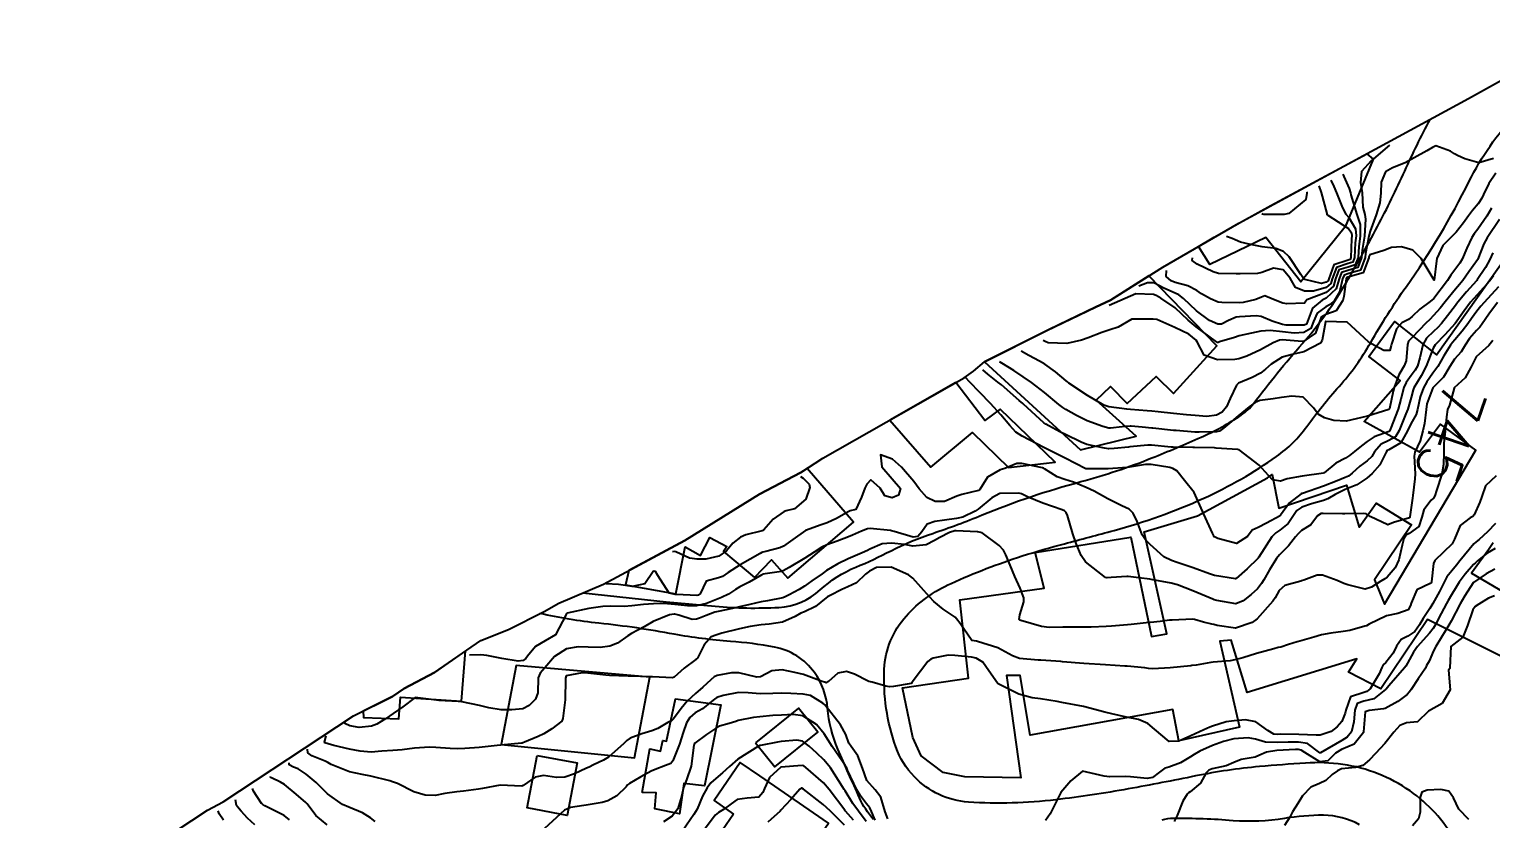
# Model space of a CAD drawing. Header units: metres. Extents: x 318500 to 325275, y 7408834 to 7428799.
# Drawn here: x 322378.4 to 322513.9, y 7418289 to 7418362.3 of the extents above; entities that cross this region are included whole.
import ezdxf
from ezdxf.enums import TextEntityAlignment as Align

# ---------------------------------------------------------------- set-up
doc = ezdxf.new("R2010")
doc.units = ezdxf.units.M
doc.header["$MEASUREMENT"] = 0
for name, color, linetype in [('Area', 45, 'Continuous'), ('Cotas', 45, 'Continuous'), ('Curvas de Nivel 1m', 11, 'Continuous'), ('Curvas de Nivel 5m', 15, 'Continuous'), ('Edificações', 30, 'Continuous'), ('Vias Primárias', 230, 'Continuous')]:
    doc.layers.add(name, color=color, linetype=linetype)
doc.styles.add('Style-STANDARD', font='STANDARD.shx')

msp = doc.modelspace()

# ---------------------------------------------------------------- linework, layer by layer
at = {"layer": 'Area'}
msp.add_lwpolyline([(322386.09, 7418283.96), (322394.89, 7418289.79), (322396.36, 7418290.56), (322408.46, 7418298.53), (322412.05, 7418300.33), (322413.15, 7418301.06), (322415.97, 7418302.56), (322420.25, 7418305.53), (322422.84, 7418306.53), (322426.13, 7418308.23), (322427.5, 7418308.99), (322431.64, 7418310.76), (322439.18, 7418314.8), (322446.12, 7418319.1), (322449.94, 7418321.12), (322451.98, 7418322.44), (322465.1, 7418329.91), (322465.97, 7418330.52), (322466.97, 7418331.38), (322472.76, 7418334.3), (322477.27, 7418336.46), (322478.66, 7418337.12), (322483.52, 7418340.18), (322490.57, 7418344.27), (322511.87, 7418355.82), (322515.77, 7418358)], dxfattribs=at)
at = {"layer": 'Curvas de Nivel 1m', "flags": 128}
for points, elevation in [([(322514.21, 7418350.26), (322512.84, 7418349.86), (322511.55, 7418350.22), (322510.85, 7418350.53), (322510.6, 7418350.69), (322510.22, 7418350.95), (322508.86, 7418351.43), (322508.54, 7418351.29), (322508.03, 7418350.98), (322506.84, 7418350.33), (322506, 7418349.85), (322504.83, 7418349.39), (322504.19, 7418349.03), (322503.77, 7418348.08), (322503.76, 7418347.04), (322503.66, 7418346.16), (322503.31, 7418345.04), (322502.75, 7418343.53), (322502.65, 7418343.05), (322502.34, 7418341.44), (322502.3, 7418341.06), (322501.86, 7418339.91), (322500.7, 7418339.55), (322500.34, 7418339.44), (322500.21, 7418339.08), (322499.92, 7418337.84), (322499.45, 7418337.09), (322499.05, 7418336.7), (322498.66, 7418336.5), (322497.84, 7418335.92), (322497.52, 7418335.12), (322497.27, 7418334.48), (322496.62, 7418334.1), (322495.72, 7418334.05), (322494.63, 7418334.17), (322493.48, 7418334.31), (322492.63, 7418334.23), (322491.76, 7418334.05), (322490.62, 7418333.8), (322490.17, 7418333.66), (322488.8, 7418333.23), (322488.65, 7418333.19), (322488.61, 7418333.18), (322488.57, 7418333.19), (322488.52, 7418333.23), (322486.63, 7418334.63), (322485.89, 7418335.27), (322484.66, 7418336.39), (322483.34, 7418337.3), (322482.9, 7418337.54), (322482.67, 7418337.64), (322481.02, 7418337.69), (322478.56, 7418336.63)], 753), ([(322504.55, 7418351.49), (322502.84, 7418350.05), (322501.97, 7418349.06), (322501.85, 7418348.03), (322502.03, 7418347.06), (322502.09, 7418345.75), (322502.26, 7418345.06), (322502.33, 7418344.62), (322502.23, 7418343.06), (322502.03, 7418341.76), (322501.97, 7418341.06), (322501.62, 7418340.15), (322500.7, 7418339.87), (322500.11, 7418339.68), (322499.88, 7418339.09), (322499.62, 7418338.15), (322498.67, 7418337.29), (322498.3, 7418337.11), (322497.41, 7418336.36), (322496.95, 7418335.13), (322496.86, 7418334.9), (322496.63, 7418334.79), (322494.98, 7418334.8), (322494.64, 7418334.85), (322493.68, 7418335.16), (322492.65, 7418335.6), (322492.18, 7418335.65), (322490.65, 7418335.58), (322490.32, 7418335.54), (322489.62, 7418335.22), (322488.96, 7418334.9), (322488.63, 7418334.89), (322487.87, 7418335.24), (322486.65, 7418336.13), (322485.44, 7418337.28), (322485.01, 7418337.62), (322484.67, 7418337.76), (322483.61, 7418338.23), (322482.68, 7418338.71), (322482.09, 7418338.73), (322481.29, 7418338.41)], 754), ([(322514.42, 7418348.9), (322513.78, 7418347.95), (322513.27, 7418346.91), (322513.12, 7418346.59), (322512.79, 7418346.05), (322512.27, 7418345.43), (322511.89, 7418344.93), (322511.41, 7418344.28), (322510.75, 7418343.41), (322510.29, 7418342.95), (322509.51, 7418342.19), (322508.96, 7418340.97), (322508.91, 7418340.77), (322508.69, 7418338.97), (322507.48, 7418340.99), (322506.73, 7418341.74), (322505.68, 7418342.07), (322504.73, 7418342), (322504.03, 7418341.73), (322502.72, 7418341.32), (322502.65, 7418341.12), (322502.64, 7418341.05), (322502.1, 7418339.66), (322500.69, 7418339.24), (322500.57, 7418339.2), (322500.53, 7418339.08), (322500.31, 7418337.44), (322500.22, 7418337.08), (322499.61, 7418336.13), (322498.65, 7418335.77), (322498.23, 7418335.52), (322498.07, 7418335.11), (322497.69, 7418334.05), (322496.61, 7418333.31), (322496.46, 7418333.29), (322494.61, 7418333.42), (322494.36, 7418333.41), (322493.75, 7418333.16), (322492.6, 7418332.51), (322491.33, 7418331.93), (322490.59, 7418331.68), (322490.2, 7418331.61), (322488.59, 7418331.59), (322487.35, 7418332), (322486.72, 7418333.26), (322486.61, 7418333.41), (322485.94, 7418333.95), (322484.63, 7418334.58), (322482.98, 7418335.31), (322482.64, 7418335.36), (322480.64, 7418335.34), (322479.38, 7418334.61), (322478.62, 7418334.37), (322477.87, 7418334.12), (322476.61, 7418333.62), (322475.99, 7418333.4), (322474.61, 7418333.1), (322472.9, 7418333.15), (322472.61, 7418333.27), (322472.48, 7418333.33), (322472.42, 7418333.36)], 752), ([(322499.12, 7418348.25), (322499.39, 7418347.67), (322499.64, 7418347.09), (322500.2, 7418345.67), (322500.5, 7418345.08), (322500.77, 7418344.77), (322501.41, 7418343.72), (322501.45, 7418343.07), (322501.38, 7418342.44), (322501.31, 7418341.07), (322501.15, 7418340.64), (322500.71, 7418340.51), (322499.64, 7418340.16), (322499.24, 7418339.09), (322499.12, 7418338.66), (322498.68, 7418338.29), (322497.52, 7418337.96), (322496.68, 7418337.94), (322495.84, 7418338.3), (322495.33, 7418339.14), (322494.7, 7418339.92), (322493.78, 7418340.09), (322492.7, 7418339.68), (322492.31, 7418339.58), (322490.7, 7418339.56), (322490.34, 7418339.57), (322488.7, 7418339.6), (322488.21, 7418339.73), (322486.71, 7418340.45), (322486.24, 7418340.79), (322486.29, 7418341.05)], 756), ([(322497.99, 7418347.71), (322498.22, 7418347.11), (322498.73, 7418345.15), (322498.73, 7418345.1), (322498.74, 7418345.07), (322498.77, 7418345.06), (322498.85, 7418345.01), (322500.76, 7418343.77), (322501.04, 7418343.36), (322501.06, 7418343.08), (322501.03, 7418342.79), (322500.98, 7418341.08), (322500.91, 7418340.89), (322500.72, 7418340.82), (322499.4, 7418340.4), (322498.92, 7418339.1), (322498.87, 7418338.92), (322498.69, 7418338.77), (322498.25, 7418338.67), (322496.69, 7418339.02), (322496.62, 7418339.06), (322496.57, 7418339.13), (322496.34, 7418339.49), (322495.24, 7418341.15), (322494.73, 7418341.64), (322494, 7418341.9), (322492.73, 7418342.05), (322491.66, 7418342.28), (322490.74, 7418342.49), (322490.23, 7418342.71), (322489.97, 7418342.83), (322489.42, 7418343.01)], 757), ([(322496.87, 7418347.16), (322496.88, 7418347.13), (322496.89, 7418347.04), (322496.79, 7418346.46), (322495.21, 7418345.15), (322494.77, 7418345.06), (322492.89, 7418345.06), (322492.77, 7418345.1), (322492.72, 7418345.13), (322492.7, 7418345.14)], 758), ([(322514.02, 7418345.66), (322513.6, 7418344.91), (322512.76, 7418343.7), (322512.41, 7418343.27), (322512.19, 7418342.93), (322511.74, 7418341.93), (322511.29, 7418340.93), (322511.09, 7418340.56), (322510.71, 7418340.05), (322510.23, 7418339.42), (322509.94, 7418338.95), (322508.67, 7418337.27), (322508.32, 7418336.98), (322507.37, 7418336.28), (322506.65, 7418335.59), (322506.32, 7418335.33), (322505.7, 7418335.01), (322505.19, 7418334.46), (322504.73, 7418333.02), (322504.72, 7418332.91), (322504.6, 7418332.43), (322504.02, 7418332.44), (322502.88, 7418333.05), (322502.61, 7418333.23), (322500.64, 7418335.07), (322498.64, 7418335.13), (322498.62, 7418335.12), (322498.62, 7418335.1), (322498.32, 7418333.4), (322498.14, 7418333.11), (322496.6, 7418332.31), (322495.65, 7418332.09), (322494.6, 7418331.82), (322493.57, 7418331.17), (322493.05, 7418330.7), (322492.58, 7418330.35), (322491.82, 7418329.94), (322490.56, 7418329.41), (322490.44, 7418329.33), (322490.36, 7418329.21), (322489.78, 7418327.98), (322489.44, 7418327.22), (322489.04, 7418326.71), (322488.52, 7418326.43), (322487.61, 7418326.33), (322486.52, 7418326.4), (322485.72, 7418326.47), (322484.52, 7418326.6), (322483.08, 7418326.75), (322482.52, 7418326.81), (322482.06, 7418326.85), (322480.53, 7418326.98), (322480.18, 7418327), (322478.53, 7418327.21), (322478.04, 7418327.37), (322476.54, 7418328.25), (322474.81, 7418329.42), (322474.67, 7418329.53), (322474.56, 7418329.62), (322473.58, 7418330.45), (322472.58, 7418331.18), (322472.1, 7418331.45), (322471.09, 7418331.97), (322470.37, 7418332.37)], 751), ([(322514.13, 7418341.5), (322513.85, 7418340.9), (322513.46, 7418340.16), (322512.69, 7418338.99), (322512.66, 7418338.95), (322512.64, 7418338.92), (322511.71, 7418337.9), (322510.9, 7418336.94), (322510.8, 7418336.81), (322510.67, 7418336.62), (322509.95, 7418335.65), (322509.39, 7418334.96), (322509.03, 7418334.57), (322508.63, 7418334.19), (322508, 7418333.6), (322507.64, 7418332.98), (322507.36, 7418331.75), (322507.14, 7418330.99), (322506.95, 7418330.63), (322506.58, 7418330.12), (322506.09, 7418329.47), (322505.89, 7418329), (322505.62, 7418327.93), (322505.35, 7418327.01), (322504.66, 7418325.17), (322504.6, 7418325.02), (322504.57, 7418324.96), (322504.51, 7418324.93), (322503.12, 7418324.42), (322502.49, 7418324.01), (322501.95, 7418323.59), (322501.31, 7418323.06), (322500.85, 7418322.69), (322500.47, 7418322.45), (322499.58, 7418321.97), (322498.49, 7418321.1), (322498.45, 7418321.08), (322498.42, 7418321.07), (322496.45, 7418320.78), (322495.05, 7418320.54), (322494.44, 7418320.31), (322493.71, 7418320.43), (322493.02, 7418321.17), (322492.46, 7418321.8), (322490.61, 7418323.21), (322490.48, 7418323.25), (322490.44, 7418323.25), (322488.48, 7418323.39), (322488.32, 7418323.4), (322486.48, 7418323.44), (322486.31, 7418323.44), (322484.48, 7418323.46), (322484.31, 7418323.47), (322482.49, 7418323.66), (322482.14, 7418323.66), (322480.48, 7418323.5), (322480.34, 7418323.48), (322479.02, 7418323.36), (322478.53, 7418323.32), (322478.48, 7418323.32), (322478.12, 7418323.37), (322476.49, 7418323.73), (322475.96, 7418323.93), (322474.5, 7418324.64), (322473.98, 7418324.9), (322472.95, 7418325.44), (322472.66, 7418325.61), (322472.5, 7418325.73), (322470.59, 7418327.47), (322470.53, 7418327.52), (322470.21, 7418327.8), (322468.56, 7418329.24), (322468.23, 7418329.5), (322467.29, 7418330.24), (322466.82, 7418330.65)], 749), ([(322514.68, 7418338.34), (322513.33, 7418336.91), (322513.03, 7418336.55), (322512.66, 7418336.08), (322512.16, 7418335.42), (322511.81, 7418334.93), (322511.31, 7418334.25), (322510.62, 7418333.42), (322510.39, 7418333.17), (322510.2, 7418332.95), (322509.6, 7418331.96), (322509.03, 7418330.96), (322508.85, 7418330.7), (322508.58, 7418330.34), (322508.02, 7418329.53), (322507.72, 7418328.98), (322507.4, 7418328.13), (322507.15, 7418326.98), (322507.02, 7418326.49), (322506.52, 7418325.64), (322506.23, 7418324.99), (322505.62, 7418323.87), (322504.48, 7418323.22), (322504.35, 7418323.15), (322504.25, 7418323.02), (322503.66, 7418321.84), (322502.96, 7418321.04), (322502.45, 7418320.59), (322501.54, 7418319.96), (322500.43, 7418319.53), (322499.51, 7418319.08), (322498.85, 7418318.67), (322498.42, 7418318.53), (322497.31, 7418318.22), (322496.41, 7418317.89), (322495.95, 7418317.59), (322495.65, 7418317.14), (322495.16, 7418316.37), (322494.38, 7418315.77), (322494, 7418315.53), (322493.65, 7418315.16), (322492.43, 7418313.26), (322492.38, 7418313.18), (322492.37, 7418313.16), (322492.35, 7418313.13), (322491.35, 7418312.18), (322490.32, 7418311.28), (322490.27, 7418311.26), (322488.33, 7418311.57), (322487.86, 7418311.7), (322486.34, 7418312.28), (322484.86, 7418312.77), (322484.34, 7418312.94), (322483.63, 7418313.3), (322482.36, 7418314.42), (322481.92, 7418314.87), (322481.62, 7418315.32), (322481.14, 7418316.58), (322480.78, 7418317.33), (322480.41, 7418317.72), (322479.73, 7418318.03), (322478.42, 7418318.68), (322477.15, 7418319.38), (322476.43, 7418319.71), (322475.25, 7418320.22), (322474.44, 7418320.47), (322473.71, 7418320.7), (322472.54, 7418321.45), (322472.45, 7418321.51), (322472.36, 7418321.54), (322470.46, 7418321.95), (322469.99, 7418321.94), (322468.87, 7418321.49), (322468.45, 7418321.35), (322467.27, 7418320.68), (322466.54, 7418319.53), (322466.42, 7418319.44), (322464.87, 7418319.09), (322464.41, 7418318.91), (322463.27, 7418318.43), (322462.41, 7418318.43), (322461.62, 7418318.8), (322460.93, 7418319.6), (322460.43, 7418320.29), (322459.27, 7418321.62), (322458.46, 7418322.35), (322457.35, 7418322.77), (322457.45, 7418321.65), (322458.43, 7418320.54), (322459.18, 7418319.62), (322459.02, 7418319.02), (322458.41, 7418318.78), (322457.73, 7418318.96), (322457.29, 7418319.65), (322456.43, 7418320.45), (322456.06, 7418320.03), (322455.88, 7418319.67), (322455.58, 7418318.84), (322455.04, 7418317.68), (322454.53, 7418317.56), (322454.4, 7418317.51), (322453.25, 7418316.84), (322452.38, 7418316.45), (322451.84, 7418316.26), (322450.37, 7418315.74), (322449.21, 7418314.9), (322448.35, 7418314.27), (322448.01, 7418314.11), (322446.71, 7418313.79), (322446.41, 7418313.72), (322446.34, 7418313.7), (322446.16, 7418313.61), (322444.33, 7418312.56), (322443.21, 7418311.84), (322442.69, 7418311.47), (322442.31, 7418311.33), (322441.15, 7418311.02), (322440.6, 7418309.87), (322440.43, 7418309.73), (322440.29, 7418309.7), (322438.41, 7418309.78), (322438.29, 7418309.79), (322437.74, 7418309.91), (322436.69, 7418311.55), (322436.47, 7418311.93), (322436.35, 7418311.96), (322436.24, 7418311.93), (322435.46, 7418310.78), (322434.3, 7418310.55), (322433.04, 7418310.71), (322431.9, 7418310.79)], 747), ([(322514.21, 7418339.38), (322513.87, 7418338.9), (322512.68, 7418337.61), (322512.35, 7418337.25), (322512.08, 7418336.93), (322511.48, 7418336.11), (322510.65, 7418334.94), (322509.69, 7418333.89), (322508.79, 7418332.97), (322508.61, 7418332.65), (322507.95, 7418330.98), (322507.48, 7418330.08), (322506.82, 7418328.99), (322506.74, 7418328.8), (322506.55, 7418328.07), (322506.32, 7418327.21), (322506.26, 7418326.99), (322506.08, 7418326.55), (322505.44, 7418325.01), (322505.1, 7418324.42), (322504.5, 7418324.08), (322503.77, 7418323.75), (322503.17, 7418323.04), (322502.91, 7418322.61), (322502.47, 7418322.19), (322501.81, 7418321.71), (322501.1, 7418321.06), (322500.74, 7418320.78), (322500.45, 7418320.64), (322499.71, 7418320.35), (322498.44, 7418319.86), (322496.47, 7418319.17), (322496.43, 7418319.16), (322496.41, 7418319.16), (322496.37, 7418319.13), (322495.27, 7418318.29), (322494.44, 7418317.15), (322494.42, 7418317.13), (322494.4, 7418317.11), (322493.15, 7418316.41), (322492.38, 7418316.01), (322491.8, 7418315.77), (322491.38, 7418315.19), (322490.36, 7418314.52), (322488.62, 7418314.98), (322488.37, 7418315.11), (322488.3, 7418315.16), (322488.26, 7418315.23), (322488.12, 7418315.48), (322487.32, 7418317.25), (322486.43, 7418319.26), (322485.55, 7418320.38), (322484.83, 7418321.28), (322484.45, 7418321.5), (322484.17, 7418321.57), (322482.46, 7418321.85), (322481.93, 7418321.85), (322480.45, 7418321.61), (322480.22, 7418321.58), (322478.45, 7418321.46), (322478.37, 7418321.45), (322476.45, 7418321.46), (322476.37, 7418321.47), (322474.47, 7418322.44), (322472.48, 7418323.45), (322470.49, 7418324.5), (322469.88, 7418324.87), (322469.33, 7418325.49), (322468.51, 7418326.47), (322467.53, 7418327.52), (322466.55, 7418328.54), (322465.6, 7418329.54), (322465.26, 7418329.89)], 748), ([(322514.56, 7418336.89), (322513.76, 7418335.8), (322513.15, 7418334.91), (322512.94, 7418334.61), (322512.63, 7418334.29), (322511.99, 7418333.56), (322511.58, 7418332.93), (322511.21, 7418332.33), (322510.6, 7418331.64), (322510.14, 7418330.95), (322509.57, 7418329.96), (322508.56, 7418328.99), (322508.03, 7418327.48), (322507.95, 7418326.98), (322507.81, 7418325.68), (322507.65, 7418324.98), (322507.41, 7418324.06), (322506.92, 7418322.99), (322506.83, 7418322.63), (322506.94, 7418320.99), (322506.91, 7418320.52), (322506.73, 7418318.99), (322506.69, 7418318.72), (322506.45, 7418316.99), (322506.44, 7418316.95), (322506.4, 7418316.92), (322504.93, 7418316.48), (322504.39, 7418316.26), (322502.77, 7418317.04), (322502.4, 7418317.29), (322502.16, 7418317.3), (322500.4, 7418317.28), (322500.19, 7418317.28), (322498.4, 7418317.32), (322498.21, 7418317.3), (322497.88, 7418317.11), (322497.26, 7418316.25), (322496.38, 7418315.74), (322496.07, 7418315.44), (322495.84, 7418315.14), (322495.19, 7418314.31), (322494.35, 7418313.49), (322494.08, 7418313.15), (322493.41, 7418312.09), (322492.89, 7418311.17), (322492.68, 7418310.81), (322492.31, 7418310.33), (322491.71, 7418309.78), (322490.98, 7418309.2), (322490.29, 7418308.94), (322488.53, 7418309.23), (322488.29, 7418309.3), (322488.18, 7418309.35), (322486.3, 7418310.14), (322484.9, 7418310.69), (322484.31, 7418310.86), (322482.43, 7418311.2), (322482.32, 7418311.21), (322481.3, 7418311.33), (322480.32, 7418311.47), (322480.18, 7418311.48), (322478.74, 7418311.36), (322478.36, 7418311.33), (322478.32, 7418311.33), (322478.21, 7418311.37), (322476.34, 7418312.83), (322475.95, 7418313.4), (322475.49, 7418314.53), (322475.19, 7418315.41), (322474.68, 7418317.13), (322474.55, 7418317.42), (322474.4, 7418317.56), (322474.18, 7418317.64), (322472.41, 7418318.26), (322471.05, 7418318.83), (322470.42, 7418319.13), (322470.16, 7418319.21), (322468.42, 7418319.17), (322467.66, 7418318.76), (322466.4, 7418317.71), (322466.3, 7418317.64), (322466.12, 7418317.53), (322464.97, 7418316.96), (322464.39, 7418316.85), (322463.27, 7418316.69), (322462.38, 7418316.57), (322461.65, 7418316.32), (322461.17, 7418315.6), (322460.8, 7418315.17), (322460.36, 7418315.13), (322458.61, 7418315.63), (322458.37, 7418315.71), (322458.27, 7418315.74), (322456.37, 7418315.92), (322456.14, 7418315.9), (322455.57, 7418315.67), (322454.74, 7418315.31), (322454.36, 7418315.16), (322453.31, 7418314.75), (322452.35, 7418314.39), (322451.88, 7418314.18), (322451.17, 7418313.73), (322450.33, 7418313.18), (322448.86, 7418312.29), (322448.32, 7418311.99), (322448.16, 7418311.94), (322447.08, 7418311.78), (322446.43, 7418311.68), (322446.32, 7418311.63), (322445.16, 7418310.95), (322444.3, 7418310.5), (322443.88, 7418310.25), (322443.25, 7418309.84), (322442.6, 7418309.53), (322442.28, 7418309.4), (322441.18, 7418308.96), (322440.27, 7418308.74), (322439.42, 7418308.74), (322438.27, 7418308.88), (322437.23, 7418308.96), (322436.28, 7418308.94), (322435.35, 7418308.86), (322434.27, 7418308.73), (322433.55, 7418308.69), (322432.27, 7418308.7), (322431.59, 7418308.67), (322430.27, 7418308.5), (322428.28, 7418308.05), (322428.23, 7418308.03), (322428.18, 7418307.95), (322427.18, 7418306.05), (322426.23, 7418305.48), (322425.34, 7418304.96), (322424.59, 7418304.08), (322424.42, 7418303.86), (322424.2, 7418303.68), (322423.73, 7418303.61), (322422.21, 7418303.85), (322420.82, 7418304.13), (322420.26, 7418304.19), (322419.21, 7418304.15)], 746), ([(322514.45, 7418320.82), (322513.46, 7418319.88), (322513.12, 7418318.9), (322512.95, 7418318.37), (322512.4, 7418317.2), (322512.29, 7418317.02), (322512.05, 7418316.92), (322511.12, 7418316.19), (322510.6, 7418314.94), (322510.37, 7418314.5), (322508.77, 7418312.96), (322508.64, 7418312.67), (322508.44, 7418310.97), (322508.41, 7418310.88), (322508.32, 7418310.8), (322507.08, 7418310.22), (322506.56, 7418308.99), (322506.5, 7418308.77), (322506.28, 7418308.37), (322505.32, 7418308.04), (322504.28, 7418307.81), (322502.68, 7418307.04), (322502.42, 7418306.9), (322502.27, 7418306.84), (322500.87, 7418306.46), (322500.26, 7418306.35), (322499.12, 7418306.22), (322498.25, 7418306.04), (322497.53, 7418305.83), (322496.24, 7418305.46), (322495.99, 7418305.39), (322495.19, 7418305.14), (322494.47, 7418304.92), (322494.24, 7418304.86), (322493.83, 7418304.75), (322492.23, 7418304.31), (322490.95, 7418303.93), (322490.22, 7418303.72), (322489.78, 7418303.65), (322488.21, 7418303.5), (322487.98, 7418303.47), (322486.62, 7418303.25), (322486.21, 7418303.19), (322486.13, 7418303.18), (322484.21, 7418302.99), (322482.61, 7418302.9), (322482.21, 7418302.94), (322481.87, 7418302.98), (322480.21, 7418303.14), (322480.01, 7418303.15), (322478.21, 7418303.27), (322476.21, 7418303.39), (322474.21, 7418303.55), (322474.07, 7418303.56), (322472.21, 7418303.69), (322471.96, 7418303.71), (322470.22, 7418303.84), (322469.59, 7418304.11), (322468.23, 7418304.83), (322466.33, 7418305.43), (322466.24, 7418305.45), (322465.81, 7418305.53), (322464.72, 7418307.09), (322464.39, 7418307.55), (322464.27, 7418307.68), (322463.15, 7418308.44), (322462.28, 7418309.15), (322461.87, 7418309.59), (322460.32, 7418311.32), (322459.94, 7418311.61), (322458.33, 7418312.34), (322456.98, 7418312.3), (322456.32, 7418311.97), (322455.93, 7418311.67), (322455.12, 7418310.87), (322454.3, 7418310.5), (322453.74, 7418310.26), (322452.66, 7418309.71), (322452.42, 7418309.58), (322452.29, 7418309.47), (322451.31, 7418308.69), (322450.27, 7418308.2), (322449.95, 7418308.06), (322449.43, 7418307.75), (322448.25, 7418307.23), (322447.01, 7418307.03), (322446.25, 7418306.97), (322445.26, 7418306.81), (322444.25, 7418306.62), (322442.61, 7418306.21), (322442.24, 7418306.09), (322442.06, 7418306.03), (322441.62, 7418305.86), (322440.97, 7418305.12), (322440.36, 7418303.87), (322440.28, 7418303.8), (322440.21, 7418303.75), (322439.12, 7418302.97), (322438.18, 7418302.11), (322438.03, 7418302.06), (322436.18, 7418302.15), (322435.95, 7418302.16), (322434.18, 7418302.21), (322433.92, 7418302.21), (322432.18, 7418302.29), (322431.85, 7418302.32), (322430.19, 7418302.48), (322429.66, 7418302.53), (322428.18, 7418302.24), (322428.11, 7418302.03), (322428.11, 7418301.96), (322428.09, 7418300.03), (322427.88, 7418298.28), (322427.76, 7418298.04), (322426.84, 7418297.33), (322426.11, 7418296.87), (322425.58, 7418296.6), (322424.3, 7418296.08), (322424.15, 7418296.03), (322424.1, 7418296.01), (322424.02, 7418296), (322422.1, 7418295.82), (322421.77, 7418295.79), (322420.09, 7418295.6), (322418.76, 7418295.49), (322418.09, 7418295.47), (322417.42, 7418295.49), (322416.09, 7418295.58), (322415.5, 7418295.61), (322414.09, 7418295.54), (322412.95, 7418295.37), (322412.09, 7418295.31), (322411.08, 7418295.24), (322410.09, 7418295.16), (322409.05, 7418295.24), (322408.09, 7418295.45), (322406.63, 7418295.78), (322406.1, 7418295.93), (322405.8, 7418296.03), (322405.76, 7418296.1), (322405.92, 7418296.69)], 744), ([(322449.92, 7418320.74), (322450.15, 7418320.6), (322450.71, 7418320.02), (322450.79, 7418319.73), (322450.41, 7418318.64), (322449.36, 7418317.76), (322448.6, 7418317.57), (322448.4, 7418317.5), (322447.38, 7418316.78), (322446.51, 7418315.79), (322446.43, 7418315.73), (322446.37, 7418315.71), (322444.85, 7418315.32), (322444.36, 7418315.11), (322443.63, 7418314.55), (322443.05, 7418313.84), (322442.33, 7418313.34), (322441.13, 7418313.06), (322440.33, 7418313.06), (322439.62, 7418313.17), (322438.34, 7418313.76), (322438.22, 7418313.79), (322438.05, 7418313.76)], 748), ([(322514.39, 7418316.37), (322513.65, 7418315.62), (322512.86, 7418314.91), (322512.59, 7418314.69), (322512.37, 7418314.49), (322511.09, 7418312.93), (322510.76, 7418312.52), (322510.34, 7418312), (322509.86, 7418311.42), (322509.64, 7418310.95), (322509.2, 7418310.06), (322508.57, 7418308.97), (322508.29, 7418308.51), (322507.68, 7418307.58), (322507.35, 7418306.98), (322506.89, 7418306.36), (322506.25, 7418305.93), (322505.64, 7418305.61), (322505.22, 7418305.01), (322504.89, 7418304.35), (322504.22, 7418303.49), (322503.97, 7418303.26), (322503.84, 7418303.03), (322503.59, 7418302.42), (322502.75, 7418301.04), (322502.45, 7418300.78), (322502.18, 7418300.71), (322500.93, 7418300.31), (322500.49, 7418299.07), (322500.45, 7418298.77), (322500.14, 7418298.02), (322499.7, 7418297.52), (322499.14, 7418297.08), (322498.13, 7418296.73), (322497.75, 7418296.73), (322496.13, 7418296.8), (322494.46, 7418296.82), (322494.13, 7418296.81), (322493.81, 7418296.84), (322493.28, 7418297.16), (322492.14, 7418297.98), (322491.19, 7418298.15), (322490.14, 7418298.07), (322489.4, 7418297.96), (322488.14, 7418297.57), (322487.89, 7418297.48), (322487.34, 7418297.24), (322486.12, 7418296.68), (322485.02, 7418296.17), (322484.12, 7418296.15), (322482.74, 7418297.3), (322482.14, 7418297.83), (322481.28, 7418298.19), (322480.15, 7418298.41), (322478.79, 7418298.72), (322478.15, 7418298.88), (322476.16, 7418299.39), (322474.17, 7418299.78), (322473.74, 7418299.85), (322472.17, 7418300.1), (322471.42, 7418300.21), (322470.18, 7418300.55), (322468.25, 7418301.5), (322468.22, 7418301.53), (322468.19, 7418301.55), (322467.39, 7418302.7), (322466.83, 7418303.52), (322466.22, 7418303.88), (322465.78, 7418303.97), (322464.22, 7418304.14), (322463.62, 7418304.16), (322462.21, 7418303.89), (322461.99, 7418303.8), (322461.73, 7418303.59), (322460.38, 7418301.79), (322460.25, 7418301.61), (322460.23, 7418301.57), (322460.19, 7418301.53), (322458.55, 7418301.25), (322458.18, 7418301.21), (322457.82, 7418301.28), (322456.57, 7418301.65), (322456.26, 7418301.73), (322456.18, 7418301.76), (322454.91, 7418302.4), (322454.19, 7418302.64), (322453.39, 7418302.5), (322452.5, 7418301.71), (322452.28, 7418301.61), (322452.18, 7418301.65), (322452.14, 7418301.67), (322451.91, 7418301.71), (322450.19, 7418302.37), (322449.39, 7418302.56), (322448.2, 7418302.79), (322447.26, 7418302.71), (322446.19, 7418302.15), (322445.85, 7418302.13), (322444.19, 7418302.52), (322443.5, 7418302.52), (322442.19, 7418302.29), (322441.89, 7418302.15), (322441.59, 7418301.86), (322440.85, 7418301.18), (322440.17, 7418300.6), (322439.4, 7418299.88), (322438.83, 7418299.21), (322438.14, 7418298.24), (322437.96, 7418298.08), (322437.61, 7418297.91), (322436.68, 7418297.37), (322436.12, 7418297.14), (322435.19, 7418296.86), (322434.11, 7418296.45), (322433.81, 7418296.25), (322433.52, 7418295.96), (322432.09, 7418294.7), (322431.64, 7418294.43), (322430.72, 7418293.99), (322430.3, 7418293.78), (322430.07, 7418293.67), (322428.94, 7418293.15), (322428.06, 7418292.83), (322427.29, 7418292.81), (322426.06, 7418292.99), (322425.29, 7418292.84), (322424.2, 7418292.08), (322424.11, 7418292.02), (322424.05, 7418292), (322422.05, 7418292.11), (322420.4, 7418291.78), (322420.04, 7418291.72), (322418.65, 7418291.55), (322418.04, 7418291.47), (322416.91, 7418291.31), (322416.03, 7418291.14), (322415.08, 7418291.16), (322414.04, 7418291.49), (322412.53, 7418292.24), (322412.05, 7418292.42), (322411.81, 7418292.49), (322410.06, 7418292.94), (322409.24, 7418293.1), (322408.07, 7418293.34), (322406.36, 7418294.03), (322406.08, 7418294.19), (322405.82, 7418294.32), (322404.58, 7418294.83), (322404.2, 7418295.09), (322404.19, 7418295.43)], 743), ([(322514.36, 7418314.07), (322513.62, 7418313.63), (322512.73, 7418312.91), (322512.52, 7418312.74), (322512.35, 7418312.58), (322511.57, 7418311.69), (322511.03, 7418310.93), (322510.75, 7418310.49), (322510.3, 7418309.75), (322510, 7418309.24), (322509.83, 7418308.95), (322509.35, 7418308.02), (322508.8, 7418306.96), (322508.6, 7418306.63), (322508.26, 7418306.2), (322507.67, 7418305.55), (322507.16, 7418304.98), (322506.79, 7418304.43), (322506.22, 7418303.42), (322506.06, 7418303.15), (322505.94, 7418302.99), (322504.49, 7418301.32), (322504.24, 7418301.02), (322504.21, 7418301), (322504.19, 7418300.98), (322503.11, 7418300.11), (322502.17, 7418299.88), (322501.55, 7418299.67), (322501.33, 7418299.06), (322501.25, 7418297.96), (322501.02, 7418297.06), (322500.64, 7418296.55), (322500.12, 7418296.24), (322498.15, 7418295.1), (322498.12, 7418295.09), (322498.09, 7418295.1), (322496.95, 7418295.95), (322496.12, 7418296.1), (322495.16, 7418296.1), (322494.12, 7418296.06), (322493.05, 7418296.1), (322492.12, 7418296.37), (322491.43, 7418296.5), (322490.12, 7418296.39), (322489.17, 7418296.16), (322488.12, 7418295.77), (322486.97, 7418295.25), (322486.42, 7418294.94), (322486.1, 7418294.74), (322485.18, 7418294.18), (322484.09, 7418293.77), (322483.72, 7418293.66), (322483.23, 7418293.3), (322482.57, 7418292.81), (322482.07, 7418292.73), (322480.52, 7418292.88), (322480.07, 7418292.89), (322478.58, 7418292.86), (322478.07, 7418292.93), (322476.08, 7418293.39), (322474.99, 7418292.49), (322474.05, 7418291.42), (322473.07, 7418289.43), (322472.63, 7418288.83)], 742), ([(322514.34, 7418312.16), (322513.52, 7418311.71), (322512.36, 7418310.91), (322512.33, 7418310.9), (322512.32, 7418310.87), (322511.55, 7418309.67), (322511.11, 7418308.93), (322510.27, 7418307.32), (322510.07, 7418306.94), (322509.38, 7418305.82), (322508.84, 7418304.96), (322508.65, 7418304.55), (322508.22, 7418303.62), (322508, 7418303.19), (322507.88, 7418302.97), (322507.21, 7418301.97), (322506.57, 7418300.99), (322506.41, 7418300.76), (322506.18, 7418300.51), (322505.33, 7418299.85), (322504.16, 7418299.21), (322504.01, 7418299.18), (322502.67, 7418299.04), (322502.31, 7418298.9), (322502.15, 7418297.05), (322502.13, 7418297), (322501.27, 7418295.91), (322500.11, 7418295.4), (322499.55, 7418295.08), (322498.84, 7418294.35), (322498.1, 7418294.27), (322496.71, 7418295.12), (322496.35, 7418295.36), (322496.11, 7418295.41), (322495.84, 7418295.4), (322494.11, 7418295.32), (322493.13, 7418295.16), (322492.43, 7418294.85), (322492.1, 7418294.71), (322490.81, 7418294.49), (322490.1, 7418294.21), (322489.4, 7418293.9), (322488.09, 7418293.61), (322487.81, 7418293.5), (322487.54, 7418293.24), (322487.03, 7418292.28), (322486.05, 7418291.47), (322485.92, 7418291.39), (322485.77, 7418291.26), (322485.39, 7418290.62), (322484.86, 7418289.28), (322484.57, 7418288.73)], 741), ([(322458.02, 7418288.96), (322457.76, 7418289.63), (322457.37, 7418290.97), (322456.83, 7418291.65), (322456.06, 7418292.54), (322455.66, 7418293.67), (322455.23, 7418294.81), (322454.62, 7418295.68), (322454.41, 7418295.99), (322454.12, 7418296.79), (322453.62, 7418297.7), (322452.16, 7418299.55), (322451.98, 7418299.71), (322450.84, 7418300.41), (322450.17, 7418300.55), (322449.02, 7418300.61), (322448.17, 7418300.65), (322447.34, 7418300.61), (322446.17, 7418300.58), (322445.05, 7418300.68), (322444.17, 7418300.7), (322442.73, 7418300.41), (322442.16, 7418300.22), (322441.93, 7418300.08), (322441.66, 7418299.85), (322440.82, 7418299.19), (322440.14, 7418298.81), (322439.64, 7418298.38), (322439.35, 7418297.88), (322439.04, 7418296.97), (322438.69, 7418295.89), (322438.08, 7418294.35), (322437.89, 7418294.1), (322437.38, 7418293.91), (322436.44, 7418293.55), (322436.07, 7418293.39), (322435.11, 7418292.88), (322434.05, 7418292.25), (322433.88, 7418292.12), (322433.73, 7418291.95), (322432.89, 7418291.11), (322432.03, 7418290.64), (322431.52, 7418290.49), (322430.02, 7418290.25), (322429.81, 7418290.22), (322428.58, 7418290.02), (322428.02, 7418289.77), (322426.18, 7418288.06)], 742), ([(322456.83, 7418288.84), (322456.49, 7418289.65), (322456.35, 7418289.98), (322456.04, 7418290.35), (322455.47, 7418291.1), (322455.14, 7418291.67), (322454.27, 7418293.49), (322454.2, 7418293.69), (322454.16, 7418293.77), (322454.08, 7418293.89), (322452.85, 7418295.7), (322452.12, 7418296.87), (322451.39, 7418297.72), (322450.14, 7418298.52), (322449.23, 7418298.67), (322448.14, 7418298.6), (322447.36, 7418298.56), (322446.14, 7418298.45), (322445.55, 7418298.39), (322444.13, 7418298.1), (322443.93, 7418298.02), (322443.31, 7418297.83), (322442.41, 7418297.56), (322442.12, 7418297.42), (322441.18, 7418296.8), (322440.1, 7418296.01), (322440.06, 7418295.91), (322440.05, 7418295.87), (322440.03, 7418295.8), (322439.76, 7418293.87), (322439.34, 7418292.6), (322439.06, 7418291.88), (322438.86, 7418291.06), (322438.55, 7418289.89), (322438.01, 7418289.22), (322437.22, 7418288.69)], 741), ([(322410.45, 7418288.71), (322410.01, 7418289.07), (322409.28, 7418289.54), (322408.02, 7418290.07), (322407.43, 7418290.31), (322406.03, 7418291.28), (322404.97, 7418292.34), (322404.06, 7418293.11), (322403.3, 7418293.6), (322402.89, 7418293.77), (322402.49, 7418293.98), (322402.47, 7418294.16)], 742), ([(322454.83, 7418288.86), (322454.09, 7418289.69), (322454.07, 7418289.72), (322454.03, 7418289.77), (322452.58, 7418291.7), (322452.06, 7418292.32), (322450.4, 7418293.74), (322450.22, 7418293.88), (322450.08, 7418293.93), (322448.08, 7418293.77), (322447.05, 7418292.8), (322446.56, 7418291.78), (322446.41, 7418291.43), (322446.04, 7418290.99), (322444.96, 7418290.88), (322444.03, 7418290.76), (322443.48, 7418290.37), (322442.77, 7418289.83), (322442.3, 7418289.55), (322442.01, 7418289.3), (322440.93, 7418287.86)], 739), ([(322406, 7418288.43), (322404.96, 7418289.28), (322404.14, 7418290.35), (322404.02, 7418290.5), (322403.14, 7418291.25), (322402.05, 7418292.15), (322401.68, 7418292.38), (322400.85, 7418292.79), (322400.75, 7418292.85), (322400.74, 7418292.9)], 741), ([(322454.01, 7418288.38), (322452.67, 7418289.7), (322452.03, 7418290.3), (322450.2, 7418291.74), (322450.05, 7418291.82), (322449.97, 7418291.82), (322449.86, 7418291.74), (322449.01, 7418290.78), (322448.1, 7418289.77), (322448.02, 7418289.69), (322446.89, 7418288.67)], 738), ([(322511.93, 7418288.91), (322510.98, 7418289.87), (322510.48, 7418290.93), (322510.06, 7418291.55), (322509.31, 7418291.7), (322508.06, 7418291.62), (322507.57, 7418291.46), (322507.39, 7418290.98), (322507.41, 7418289.6), (322507.26, 7418288.98), (322506.69, 7418288.32)], 739), ([(322396.4, 7418288.85), (322395.98, 7418289.44), (322395.89, 7418289.7)], 738), ([(322399.28, 7418288.41), (322398.61, 7418289.03), (322398.01, 7418289.68), (322397.67, 7418290.08), (322397.6, 7418290.22), (322397.49, 7418290.74)], 739)]:
    msp.add_lwpolyline(points, dxfattribs=dict(at, elevation=elevation))
at = {"layer": 'Curvas de Nivel 5m', "flags": 128}
for points, elevation in [([(322500.24, 7418348.8), (322500.33, 7418348.6), (322500.81, 7418347.47), (322500.93, 7418347.08), (322500.97, 7418346.9), (322501.54, 7418345.07), (322501.83, 7418344.13), (322501.84, 7418343.06), (322501.71, 7418342.09), (322501.64, 7418341.07), (322501.38, 7418340.4), (322500.71, 7418340.19), (322499.87, 7418339.92), (322499.56, 7418339.09), (322499.37, 7418338.41), (322498.68, 7418337.82), (322496.9, 7418337.13), (322496.78, 7418337.02), (322496.67, 7418336.84), (322495.04, 7418336.77), (322494.67, 7418336.83), (322493.79, 7418337.16), (322493, 7418337.5), (322492.67, 7418337.39), (322492.16, 7418337.19), (322490.98, 7418336.89), (322490.66, 7418336.86), (322489, 7418336.89), (322488.67, 7418336.93), (322487.94, 7418337.24), (322487.13, 7418337.71), (322486.68, 7418338), (322485.86, 7418338.45), (322484.68, 7418338.76), (322484.29, 7418338.9), (322483.85, 7418339.3), (322483.87, 7418339.88)], 755), ([(322514.77, 7418344.6), (322513.61, 7418342.91), (322513.31, 7418342.34), (322512.76, 7418340.92), (322512.75, 7418340.89), (322512.72, 7418340.85), (322511.9, 7418339.73), (322511.35, 7418338.93), (322511.06, 7418338.56), (322510.68, 7418338.12), (322509.73, 7418336.95), (322509.26, 7418336.36), (322508.65, 7418335.68), (322508.29, 7418335.33), (322507.94, 7418334.98), (322507.3, 7418334.32), (322506.62, 7418333.61), (322506.32, 7418333.3), (322506.21, 7418333), (322506.11, 7418331.49), (322505.92, 7418331.01), (322505.41, 7418330.18), (322504.98, 7418329.01), (322504.9, 7418328.67), (322504.54, 7418327.02), (322504.53, 7418327), (322504.48, 7418326.97), (322502.52, 7418326.35), (322501.47, 7418326.11), (322500.52, 7418325.89), (322499.38, 7418325.94), (322498.52, 7418326.2), (322497.95, 7418326.53), (322497.49, 7418327.12), (322496.54, 7418328.12), (322495.48, 7418328.21), (322494.54, 7418328.09), (322493.75, 7418327.96), (322492.54, 7418327.8), (322492.09, 7418327.63), (322491.53, 7418327.2), (322490.52, 7418326.37), (322489.89, 7418325.84), (322489.15, 7418325.22), (322488.79, 7418324.95), (322488.5, 7418324.88), (322486.9, 7418324.86), (322486.5, 7418324.87), (322484.78, 7418325.01), (322484.51, 7418325.03), (322482.6, 7418325.22), (322482.51, 7418325.23), (322481.61, 7418325.32), (322480.6, 7418325.42), (322480.51, 7418325.43), (322479.77, 7418325.35), (322478.66, 7418325.22), (322478.51, 7418325.22), (322477.95, 7418325.38), (322476.52, 7418325.91), (322475.51, 7418326.4), (322474.53, 7418326.96), (322474.24, 7418327.14), (322473.87, 7418327.43), (322472.55, 7418328.53), (322471.34, 7418329.46), (322470.57, 7418330.01), (322469.69, 7418330.6), (322468.58, 7418331.26), (322468.43, 7418331.36), (322468.38, 7418331.4)], 750), ([(322514.15, 7418333.36), (322513.78, 7418332.9), (322512.6, 7418331.86), (322512.28, 7418331.24), (322512.14, 7418330.92), (322511.59, 7418329.91), (322510.56, 7418328.97), (322510.55, 7418328.95), (322510.12, 7418327.36), (322509.95, 7418326.95), (322509.85, 7418326.28), (322509.72, 7418324.95), (322509.6, 7418323.85), (322509.6, 7418322.95), (322509.56, 7418321.86), (322509.4, 7418320.96), (322508.91, 7418319.44), (322508.77, 7418318.96), (322508.65, 7418318.74), (322508.42, 7418318.54), (322507.73, 7418317.65), (322507.56, 7418316.98), (322507.28, 7418316.09), (322506.38, 7418315.47), (322506.07, 7418315.3), (322505.88, 7418315), (322505.72, 7418314.36), (322505.41, 7418313), (322505.09, 7418312.26), (322504.33, 7418311.39), (322504.11, 7418311.24), (322503.76, 7418311.03), (322502.88, 7418310.47), (322502.31, 7418310.3), (322500.7, 7418310.68), (322500.32, 7418310.82), (322499.7, 7418311.08), (322498.33, 7418311.6), (322497.84, 7418311.59), (322496.6, 7418311.13), (322496.4, 7418311.05), (322496.32, 7418311.02), (322494.84, 7418310.62), (322494.31, 7418310.17), (322493.95, 7418309.5), (322493.74, 7418309.16), (322492.27, 7418307.55), (322491.83, 7418307.19), (322490.26, 7418306.66), (322488.57, 7418306.93), (322488.27, 7418307), (322488.07, 7418307.03), (322487.3, 7418307.24), (322486.48, 7418307.47), (322486.27, 7418307.49), (322484.39, 7418307.41), (322484.27, 7418307.41), (322484.15, 7418307.41), (322483.27, 7418307.3), (322482.38, 7418307.19), (322482.27, 7418307.18), (322480.59, 7418307.01), (322480.26, 7418306.99), (322478.77, 7418306.86), (322478.26, 7418306.82), (322476.89, 7418306.75), (322476.26, 7418306.75), (322474.9, 7418306.77), (322474.26, 7418306.77), (322472.98, 7418306.72), (322472.26, 7418306.81), (322470.36, 7418307.38), (322470.27, 7418307.41), (322470.21, 7418307.47), (322470.27, 7418307.92), (322470.64, 7418309.11), (322470.64, 7418309.47), (322470.3, 7418310.39), (322469.81, 7418311.48), (322469.36, 7418312.51), (322468.96, 7418313.49), (322468.75, 7418313.9), (322468.35, 7418314.34), (322466.76, 7418315.52), (322466.37, 7418315.61), (322466.29, 7418315.61), (322464.37, 7418315.71), (322464.22, 7418315.7), (322463.74, 7418315.56), (322462.85, 7418315.08), (322462.36, 7418314.8), (322461.56, 7418314.39), (322460.35, 7418314.29), (322459.55, 7418314.42), (322458.35, 7418314.57), (322457.49, 7418314.51), (322456.35, 7418314), (322456.12, 7418313.89), (322455.64, 7418313.67), (322454.33, 7418313.1), (322453.38, 7418312.65), (322452.32, 7418312.01), (322451.91, 7418311.72), (322450.98, 7418311.06), (322450.3, 7418310.57), (322449.79, 7418310.25), (322448.86, 7418309.76), (322448.49, 7418309.57), (322448.29, 7418309.49), (322446.85, 7418309.21), (322446.28, 7418309.11), (322445.21, 7418308.87), (322444.27, 7418308.65), (322443.61, 7418308.49), (322442.27, 7418308.21), (322441.98, 7418308.14), (322441.17, 7418307.86), (322440.54, 7418307.59), (322440.26, 7418307.49), (322439.86, 7418307.48), (322438.64, 7418307.89), (322438.26, 7418307.97), (322438.19, 7418307.97), (322437.76, 7418307.91), (322436.25, 7418307.28), (322435.4, 7418306.79), (322434.24, 7418306.18), (322433.9, 7418305.96), (322432.93, 7418305.27), (322432.23, 7418305.01), (322431.33, 7418304.89), (322430.22, 7418304.92), (322429.3, 7418304.94), (322428.22, 7418304.75), (322427.09, 7418304.05), (322426.19, 7418303), (322425.77, 7418302.48), (322425.59, 7418302.07), (322425.56, 7418300.67), (322425.34, 7418300.07), (322424.74, 7418299.48), (322424.15, 7418299.18), (322423.15, 7418299.09), (322422.14, 7418299.1), (322421.01, 7418299.27), (322420.15, 7418299.49), (322418.49, 7418299.82), (322418.16, 7418299.86), (322416.37, 7418299.97), (322416.16, 7418299.99), (322414.16, 7418300.22), (322413.01, 7418299.37), (322412.14, 7418298.75), (322411.4, 7418298.25), (322410.61, 7418297.77), (322410.12, 7418297.56), (322408.97, 7418297.44), (322408.12, 7418297.61), (322407.65, 7418297.83), (322407.65, 7418297.95)], 745), ([(322514.3, 7418309.67), (322513.74, 7418309.45), (322512.83, 7418308.9), (322512.5, 7418308.69), (322512.28, 7418308.36), (322511.8, 7418306.92), (322511.35, 7418305.82), (322510.24, 7418304.96), (322510.15, 7418303), (322510.14, 7418302.94), (322510.02, 7418302.76), (322510.19, 7418300.94), (322509.44, 7418299.68), (322508.16, 7418298.97), (322507.15, 7418297.98), (322506.14, 7418297.88), (322505.5, 7418297.64), (322504.95, 7418297.01), (322504.12, 7418295.96), (322503.26, 7418295.03), (322502.71, 7418294.44), (322502.09, 7418293.92), (322501.41, 7418293.74), (322500.09, 7418293.6), (322499.73, 7418293.43), (322499.24, 7418293.08), (322498.65, 7418292.52), (322498.07, 7418292.24), (322497.25, 7418291.92), (322496.49, 7418291.12), (322496.04, 7418290.4), (322495.56, 7418289.61), (322495.32, 7418289.14), (322494.81, 7418288.35)], 740), ([(322456.02, 7418288.73), (322455.3, 7418289.67), (322454.77, 7418290.41), (322454.05, 7418291.57), (322453.97, 7418291.69), (322453.81, 7418291.94), (322452.69, 7418293.7), (322452.09, 7418294.46), (322451.44, 7418295.06), (322450.71, 7418295.73), (322450.11, 7418296.17), (322449.58, 7418296.28), (322448.11, 7418296.15), (322447.77, 7418296.1), (322446.21, 7418295.79), (322446.12, 7418295.77), (322446.1, 7418295.76), (322446.02, 7418295.71), (322444.09, 7418294.5), (322443.33, 7418293.83), (322442.68, 7418293.23), (322442.06, 7418292.73), (322441.6, 7418292.3), (322441.25, 7418291.85), (322440.83, 7418291.07), (322440.32, 7418289.87), (322440.01, 7418289.36), (322439, 7418287.89)], 740), ([(322402.5, 7418288.87), (322402.01, 7418289.29), (322400.22, 7418290.19), (322400.02, 7418290.31), (322399.97, 7418290.35), (322399.92, 7418290.4), (322399.17, 7418291.54), (322399.09, 7418291.78)], 740)]:
    msp.add_lwpolyline(points, dxfattribs=dict(at, elevation=elevation))
at = {"layer": 'Edificações'}
for points in [[(322486.84, 7418342.1), (322488.3, 7418342.95), (322490.92, 7418344.46), (322493.56, 7418345.89), (322498.24, 7418348.43), (322502.46, 7418350.71), (322503.03, 7418350.19), (322500.45, 7418343.93), (322496.34, 7418338.82), (322493.07, 7418342.92), (322487.9, 7418340.43)], [(322466.97, 7418331.38), (322475.89, 7418323.22), (322481.05, 7418324.49), (322477.33, 7418327.82), (322478.68, 7418329.1), (322480.23, 7418327.53), (322482.91, 7418330.04), (322484.51, 7418328.44), (322488.53, 7418332.87), (322482.22, 7418339.36), (322478.66, 7418337.12), (322477.27, 7418336.46), (322472.97, 7418334.4)], [(322458.2, 7418325.98), (322462.01, 7418321.62), (322465.87, 7418324.84), (322469.2, 7418321.59), (322473.55, 7418322.07), (322468.43, 7418327.01), (322467.03, 7418325.94), (322464.31, 7418329.46)], [(322450.53, 7418321.5), (322449.94, 7418321.12), (322446.12, 7418319.1), (322439.18, 7418314.8), (322433.99, 7418312.02), (322433.68, 7418310.69), (322438.34, 7418309.87), (322439.2, 7418314.23), (322440.63, 7418313.41), (322441.49, 7418315.09), (322443.09, 7418314.25), (322442.77, 7418313.79), (322445.65, 7418311.38), (322447.22, 7418313.01), (322448.75, 7418311.3), (322454.84, 7418316.51)], [(322418.84, 7418304.56), (322415.97, 7418302.56), (322413.15, 7418301.06), (322412.05, 7418300.33), (322409.35, 7418298.98), (322409.36, 7418298.38), (322412.64, 7418298.26), (322412.81, 7418300.27), (322418.48, 7418299.88)], [(322422.13, 7418295.86), (322434.5, 7418294.62), (322435.93, 7418302.11), (322423.53, 7418303.19)], [(322435.22, 7418291.42), (322435.94, 7418295.46), (322436.94, 7418295.26), (322437.14, 7418296.24), (322437.47, 7418296.19), (322438.32, 7418300.11), (322442.52, 7418299.54), (322441.02, 7418292.03), (322439.09, 7418292.26), (322438.69, 7418289.44), (322436.39, 7418289.89), (322436.54, 7418291.38)], [(322445.75, 7418296.03), (322447.53, 7418293.81), (322451.52, 7418297.03), (322449.74, 7418299.24)], [(322425.48, 7418294.86), (322429.19, 7418294.17), (322428.28, 7418289.28), (322424.57, 7418289.98)]]:
    msp.add_lwpolyline(points, close=True, dxfattribs=at)
for points in [[(322516.8, 7418303.1), (322508.07, 7418307.48), (322503.76, 7418301.05), (322500.76, 7418302.59), (322501.53, 7418303.83), (322491.34, 7418300.71), (322489.88, 7418305.55), (322488.81, 7418305.46), (322490.65, 7418297.49), (322485, 7418296.21), (322484.44, 7418299.12), (322471.23, 7418296.74), (322470.3, 7418302.27), (322469.04, 7418302.27), (322470.34, 7418292.77), (322465.17, 7418292.86), (322463.16, 7418293.28), (322461.1, 7418294.83), (322460.34, 7418296.52), (322459.37, 7418301.13), (322465.51, 7418302.02), (322464.71, 7418309.29), (322472.52, 7418310.38), (322471.68, 7418313.69), (322480.55, 7418315.12), (322482.48, 7418305.89), (322483.91, 7418306.14), (322481.81, 7418315.62), (322486.73, 7418317.11), (322493.24, 7418320.63), (322493.66, 7418320.94), (322494.3, 7418317.8), (322500.57, 7418319.94), (322501.73, 7418316.04), (322503.32, 7418318.27), (322506.6, 7418316.26), (322503.15, 7418311.15), (322504.09, 7418308.91), (322512.56, 7418323.18), (322509.3, 7418325.59), (322507.35, 7418323.01), (322502.19, 7418325.84), (322505.53, 7418329.67), (322502.65, 7418331.87), (322505.02, 7418335.12), (322508.92, 7418332.04), (322521.33, 7418349.49)], [(322514.17, 7418314.59), (322513.74, 7418313.95), (322512.16, 7418311.77), (322517.78, 7418308.46)], [(322443.7, 7418289.42), (322441.65, 7418286.45), (322448.02, 7418282.06), (322452.51, 7418288.57), (322446.14, 7418292.96), (322444.33, 7418294.2), (322441.89, 7418290.66), (322443.7, 7418289.42)]]:
    msp.add_lwpolyline(points, dxfattribs=at)
at = {"layer": 'Vias Primárias'}
for points in [[(323715.64, 7420145.55, 0), (323709.04, 7420132.94)], [(323831.09, 7420001.79, 0), (323833.84, 7420008.44, 0.220888)], [(322871.76, 7418055.65, 0.000002), (322880.94, 7418048.89, -0.018146)], [(322429.72, 7418309.94), (322437.46, 7418309.1), (322441.99, 7418308.7, 0.035313), (322447.91, 7418308.6, 0.175253), (322451.75, 7418310.22, -0.088469), (322455.04, 7418312.33, 0.019602), (322458.31, 7418313.85, -0.037494), (322462.18, 7418315.47, 0.01694), (322466.77, 7418317.18, -0.032237), (322475.91, 7418320.27, 0.029796), (322482.51, 7418322.47, 0.008746), (322487.07, 7418324.39, 0.043302), (322490.8, 7418326.44, 0.085042), (322491.95, 7418327.52, -0.020194), (322496.48, 7418333.1, 0.047402), (322500.32, 7418338.38, 0.011811), (322503.44, 7418343.95, 0.014569), (322505.97, 7418349.1, -0.013532), (322508.32, 7418353.89, -4.311808)], [(322510.6, 7418287.04, 0.109125), (322506.46, 7418291.56, 0.117756), (322500.24, 7418294.02, 0.051813), (322496.76, 7418294.15, 0.006475), (322492.5, 7418293.82, 0.027887), (322486.55, 7418292.95, -0.006185), (322480.32, 7418291.75, -0.014078), (322473.61, 7418290.74, -0.047226), (322465.49, 7418290.53, -0.186594), (322460.48, 7418292.87, -0.106443), (322458.76, 7418295.65, -0.097648), (322457.69, 7418302.87, -0.172411), (322459.71, 7418307.78, -0.104429), (322463.88, 7418310.83, -0.027896), (322470.48, 7418313.37, -0.014076), (322474.4, 7418314.51, 0.002816), (322479.01, 7418315.74, 0.039597), (322487.32, 7418318.73, 0.047723), (322494.08, 7418322.61, 0.082614), (322496.89, 7418325.39, -0.02586), (322499.88, 7418329.11, 0.052492), (322502.81, 7418333.18, -0.02365), (322506.12, 7418338.38, 0.037782), (322511.95, 7418348.15, -0.072179), (322516.26, 7418354.36, -0.11114)], [(322456.7, 7418288.9, -0.078352), (322455.38, 7418290.93, -0.000271), (322453.38, 7418295.45, -0.084432), (322452.43, 7418299.23, 0.137599), (322451.2, 7418302.56, 0.192058), (322447.49, 7418304.91, 0.027717), (322443.41, 7418305.44, -0.026926), (322438.2, 7418306.11, 0.019119), (322431.22, 7418307.13, -0.028699), (322425.74, 7418308.03)], [(322501.78, 7418288.43, 0.123385), (322498.43, 7418289.3, 0.043553), (322494.81, 7418289.01, -0.061512), (322490.04, 7418288.8, 0.020986), (322484.52, 7418289.01, 0.073817), (322483.43, 7418288.84, -0.047739)]]:
    msp.add_lwpolyline(points, format="xyb", dxfattribs=at)

# ---------------------------------------------------------------- texts
at = {"layer": 'Cotas', "style": 'Style-STANDARD'}
msp.add_text('745', height=4, rotation=250.8695, dxfattribs=at).set_placement((322510.19, 7418324.66, 745), align=Align.MIDDLE_CENTER)

doc.saveas('drawing.dxf')
